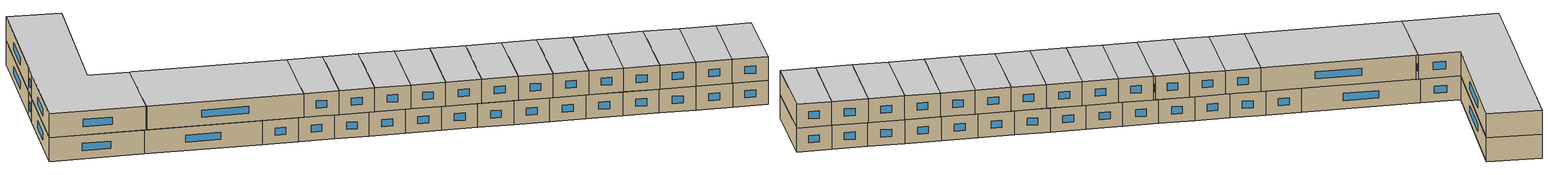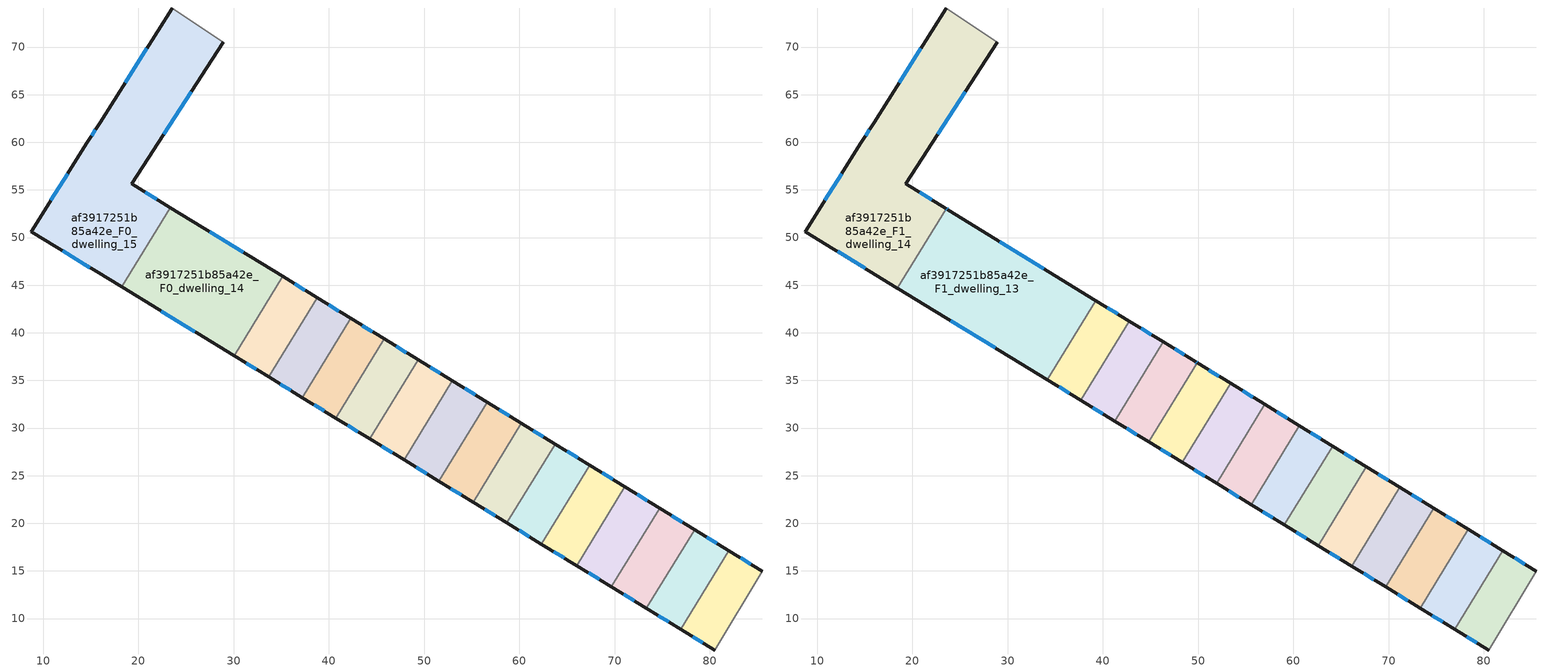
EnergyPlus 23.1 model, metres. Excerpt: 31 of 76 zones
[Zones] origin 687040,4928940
af3917251b85a42e_F0_dwelling_0
 floor ground (EU_floor_Construction): 85.52,14.97 80.51,6.7 76.96,8.87 82.02,17.12 z0
 wall outside (EU_wall_Construction): 85.52,14.97 82.02,17.12 / 76.96,8.87 80.51,6.7 z0:3
 wall to af3917251b85a42e_F0_dwelling_1 (EU_wall_Construction): 82.02,17.12 76.96,8.87 z0:3
 wall adiabatic (EU_wall_Construction): 80.51,6.7 85.52,14.97 z0:3
 window (EU_Window_Construction): 84.29,15.72 83.24,16.36 / 78.21,8.11 79.26,7.46 z1.05:1.95
af3917251b85a42e_F0_dwelling_1
 floor ground (EU_floor_Construction): 82.02,17.12 76.96,8.87 73.34,11.08 78.4,19.34 z0
 wall outside (EU_wall_Construction): 82.02,17.12 78.4,19.34 / 73.34,11.08 76.96,8.87 z0:3
 wall to af3917251b85a42e_F0_dwelling_2 (EU_wall_Construction): 78.4,19.34 73.34,11.08 z0:3
 window (EU_Window_Construction): 80.75,17.9 79.67,18.56 / 74.61,10.31 75.69,9.64 z1.05:1.95
 ceiling adiabatic (EU_roof_Construction): 76.96,8.87 82.01,17.12 78.4,19.34 73.34,11.08 z3
af3917251b85a42e_F0_dwelling_10
 floor ground (EU_floor_Construction): 49.4,37.16 44.32,28.86 40.73,31.05 45.81,39.36 z0
 wall outside (EU_wall_Construction): 49.4,37.16 45.81,39.36 / 40.73,31.05 44.32,28.86 z0:3
 wall to af3917251b85a42e_F0_dwelling_11 (EU_wall_Construction): 45.81,39.36 40.73,31.05 z0:3
 wall to af3917251b85a42e_F0_dwelling_9 (EU_wall_Construction): 44.32,28.86 49.4,37.16 z0:3
 window (EU_Window_Construction): 48.14,37.93 47.07,38.59 / 41.99,30.28 43.06,29.63 z1.05:1.95
af3917251b85a42e_F0_dwelling_11
 floor ground (EU_floor_Construction): 45.81,39.36 40.73,31.05 37.23,33.2 42.31,41.51 z0
 wall outside (EU_wall_Construction): 45.81,39.36 42.31,41.51 / 37.23,33.2 40.73,31.05 z0:3
 wall to af3917251b85a42e_F0_dwelling_12 (EU_wall_Construction): 42.31,41.51 37.23,33.2 z0:3
 window (EU_Window_Construction): 44.59,40.11 43.54,40.75 / 38.45,32.45 39.5,31.81 z1.05:1.95
 ceiling adiabatic (EU_roof_Construction): 40.73,31.05 45.81,39.36 42.78,41.22 37.7,32.91 z3
af3917251b85a42e_F0_dwelling_12
 floor ground (EU_floor_Construction): 42.31,41.51 37.23,33.2 33.68,35.37 38.77,43.69 z0
 wall outside (EU_wall_Construction): 42.31,41.51 38.77,43.69 / 33.68,35.37 37.23,33.2 z0:3
 wall to af3917251b85a42e_F0_dwelling_13 (EU_wall_Construction): 38.77,43.69 33.68,35.37 z0:3
 window (EU_Window_Construction): 41.07,42.27 40.01,42.92 / 34.92,34.61 35.98,33.96 z1.05:1.95
af3917251b85a42e_F0_dwelling_13
 floor ground (EU_floor_Construction): 38.77,43.69 33.68,35.37 30.05,37.59 35.15,45.91 z0
 wall outside (EU_wall_Construction): 38.77,43.69 35.15,45.91 / 30.05,37.59 33.68,35.37 z0:3
 wall to af3917251b85a42e_F0_dwelling_14 (EU_wall_Construction): 35.15,45.91 30.05,37.59 z0:3
 window (EU_Window_Construction): 37.5,44.47 36.42,45.13 / 31.32,36.81 32.41,36.15 z1.05:1.95
af3917251b85a42e_F0_dwelling_14
 floor ground (EU_floor_Construction): 35.15,45.91 30.05,37.59 18.26,44.81 23.36,53.15 z0
 wall outside (EU_wall_Construction): 35.15,45.91 23.36,53.15 / 18.26,44.81 30.05,37.59 z0:3
 wall to af3917251b85a42e_F0_dwelling_15 (EU_wall_Construction): 23.36,53.15 18.26,44.81 z0:3
 window (EU_Window_Construction): 31.01,48.45 27.49,50.61 / 22.39,42.28 25.92,40.12 z1.05:1.95
af3917251b85a42e_F0_dwelling_15
 floor ground (EU_floor_Construction): 28.92,70.49 19.3,55.65 23.36,53.15 18.26,44.81 8.76,50.63 14.67,60 15.95,62.01 23.58,74.1 z0
 wall outside (EU_wall_Construction): 23.58,74.1 15.95,62.01 14.67,60 8.76,50.63 18.26,44.81 / 23.36,53.15 19.3,55.65 28.92,70.49 z0:3
 wall adiabatic (EU_wall_Construction): 28.92,70.49 23.58,74.1 z0:3
 window (EU_Window_Construction): 12.59,56.71 10.83,53.91 / 15.5,61.3 15.12,60.7 / 20.9,69.86 18.62,66.25 / 22.67,60.85 25.54,65.28 / 21.94,54.03 20.72,54.77 / 12.09,48.59 14.93,46.85 z1.05:1.95
af3917251b85a42e_F0_dwelling_2
 floor ground (EU_floor_Construction): 78.4,19.34 73.34,11.08 69.67,13.33 74.73,21.59 z0
 wall outside (EU_wall_Construction): 78.4,19.34 74.73,21.59 / 69.67,13.33 73.34,11.08 z0:3
 wall to af3917251b85a42e_F0_dwelling_3 (EU_wall_Construction): 74.73,21.59 69.67,13.33 z0:3
 window (EU_Window_Construction): 77.11,20.13 76.02,20.8 / 70.96,12.54 72.06,11.87 z1.05:1.95
 ceiling adiabatic (EU_roof_Construction): 73.34,11.08 78.4,19.34 78.37,19.36 73.32,11.1 69.68,13.32 69.67,13.33 z3
af3917251b85a42e_F0_dwelling_3
 floor ground (EU_floor_Construction): 74.73,21.59 69.67,13.33 66.02,15.57 71.08,23.83 z0
 wall outside (EU_wall_Construction): 74.73,21.59 71.08,23.83 / 66.02,15.57 69.67,13.33 z0:3
 wall to af3917251b85a42e_F0_dwelling_4 (EU_wall_Construction): 71.08,23.83 66.02,15.57 z0:3
 window (EU_Window_Construction): 73.45,22.38 72.36,23.05 / 67.3,14.78 68.39,14.11 z1.05:1.95
af3917251b85a42e_F0_dwelling_4
 floor ground (EU_floor_Construction): 71.08,23.83 66.02,15.57 62.33,17.83 67.4,26.1 z0
 wall outside (EU_wall_Construction): 71.08,23.83 67.4,26.1 / 62.33,17.83 66.02,15.57 z0:3
 wall to af3917251b85a42e_F0_dwelling_5 (EU_wall_Construction): 67.4,26.1 62.33,17.83 z0:3
 window (EU_Window_Construction): 69.79,24.63 68.69,25.3 / 63.63,17.03 64.73,16.36 z1.05:1.95
 ceiling adiabatic (EU_roof_Construction): 66.02,15.57 71.08,23.83 67.68,25.92 62.62,17.65 z3
af3917251b85a42e_F0_dwelling_5
 floor ground (EU_floor_Construction): 67.4,26.1 62.33,17.83 58.71,20.04 63.78,28.32 z0
 wall outside (EU_wall_Construction): 67.4,26.1 63.78,28.32 / 58.71,20.04 62.33,17.83 z0:3
 wall to af3917251b85a42e_F0_dwelling_6 (EU_wall_Construction): 63.78,28.32 58.71,20.04 z0:3
 window (EU_Window_Construction): 66.13,26.88 65.05,27.54 / 59.98,19.27 61.06,18.6 z1.05:1.95
af3917251b85a42e_F0_dwelling_6
 floor ground (EU_floor_Construction): 63.78,28.32 58.71,20.04 55.15,22.23 60.22,30.51 z0
 wall outside (EU_wall_Construction): 63.78,28.32 60.22,30.51 / 55.15,22.23 58.71,20.04 z0:3
 wall to af3917251b85a42e_F0_dwelling_7 (EU_wall_Construction): 60.22,30.51 55.15,22.23 z0:3
 window (EU_Window_Construction): 62.53,29.09 61.47,29.74 / 56.4,21.46 57.46,20.81 z1.05:1.95
af3917251b85a42e_F0_dwelling_7
 floor ground (EU_floor_Construction): 60.22,30.51 55.15,22.23 51.56,24.42 56.64,32.71 z0
 wall outside (EU_wall_Construction): 60.22,30.51 56.64,32.71 / 51.56,24.42 55.15,22.23 z0:3
 wall to af3917251b85a42e_F0_dwelling_8 (EU_wall_Construction): 56.64,32.71 51.56,24.42 z0:3
 window (EU_Window_Construction): 58.96,31.28 57.89,31.94 / 52.82,23.65 53.89,22.99 z1.05:1.95
 ceiling adiabatic (EU_roof_Construction): 51.94,24.19 57.02,32.47 56.64,32.71 51.56,24.42 z3
af3917251b85a42e_F0_dwelling_8
 floor ground (EU_floor_Construction): 56.64,32.71 51.56,24.42 47.9,26.66 52.98,34.96 z0
 wall outside (EU_wall_Construction): 56.64,32.71 52.98,34.96 / 47.9,26.66 51.56,24.42 z0:3
 wall to af3917251b85a42e_F0_dwelling_9 (EU_wall_Construction): 52.98,34.96 47.9,26.66 z0:3
 window (EU_Window_Construction): 55.36,33.5 54.26,34.17 / 49.19,25.88 50.28,25.21 z1.05:1.95
 ceiling adiabatic (EU_roof_Construction): 51.56,24.42 56.64,32.71 53.42,34.68 48.35,26.39 z3
af3917251b85a42e_F0_dwelling_9
 floor ground (EU_floor_Construction): 52.98,34.96 47.9,26.66 44.32,28.86 49.4,37.16 z0
 wall outside (EU_wall_Construction): 52.98,34.96 49.4,37.16 / 44.32,28.86 47.9,26.66 z0:3
 window (EU_Window_Construction): 51.72,35.73 50.65,36.39 / 45.57,28.09 46.64,27.43 z1.05:1.95
af3917251b85a42e_F1_dwelling_0
 floor outside (EU_floor_Construction): 85.52,14.97 82.02,17.12 76.96,8.87 82.01,17.12 z3
 floor to af3917251b85a42e_F0_dwelling_0 (EU_floor_Construction): 85.52,14.97 80.51,6.7 76.96,8.87 82.02,17.12 z3
 wall outside (EU_wall_Construction): 85.52,14.97 82.01,17.12 / 76.96,8.87 80.51,6.7 z3:6
 wall to af3917251b85a42e_F1_dwelling_1 (EU_wall_Construction): 82.01,17.12 76.96,8.87 z3:6
 wall adiabatic (EU_wall_Construction): 80.51,6.7 85.52,14.97 z3:6
 window (EU_Window_Construction): 84.29,15.72 83.24,16.37 / 78.2,8.11 79.26,7.46 z4.05:4.95
 ceiling to af3917251b85a42e_F2_dwelling_0 (EU_floor_Construction): 80.51,6.7 85.52,14.97 82.01,17.12 76.96,8.87 z6
af3917251b85a42e_F1_dwelling_1
 floor adiabatic (EU_floor_Construction): 82.01,17.12 76.96,8.87 73.32,11.1 78.37,19.36 z3
 wall outside (EU_wall_Construction): 82.01,17.12 78.37,19.36 / 73.32,11.1 76.96,8.87 z3:6
 wall to af3917251b85a42e_F1_dwelling_2 (EU_wall_Construction): 78.37,19.36 73.32,11.1 z3:6
 window (EU_Window_Construction): 80.74,17.9 79.65,18.57 / 74.6,10.32 75.68,9.65 z4.05:4.95
 ceiling to af3917251b85a42e_F2_dwelling_1 (EU_floor_Construction): 76.96,8.87 82.01,17.12 78.37,19.36 73.32,11.1 z6
af3917251b85a42e_F1_dwelling_10
 floor to af3917251b85a42e_F0_dwelling_10 (EU_floor_Construction): 49.4,37.16 44.32,28.86 41.25,30.73 46.34,39.04 z3
 floor to af3917251b85a42e_F0_dwelling_9 (EU_floor_Construction): 49.75,36.94 49.92,36.84 44.84,28.54 44.32,28.86 49.4,37.16 z3
 wall outside (EU_wall_Construction): 49.92,36.84 49.75,36.94 46.34,39.04 / 41.25,30.73 44.83,28.54 z3:6
 wall to af3917251b85a42e_F1_dwelling_11 (EU_wall_Construction): 46.34,39.04 41.25,30.73 z3:6
 wall to af3917251b85a42e_F1_dwelling_9 (EU_wall_Construction): 44.83,28.54 49.92,36.84 z3:6
 window (EU_Window_Construction): 48.55,37.68 47.53,38.3 / 49.86,36.87 49.81,36.91 / 42.51,29.96 43.58,29.31 z4.05:4.95
 ceiling to af3917251b85a42e_F2_dwelling_10 (EU_floor_Construction): 44.83,28.54 49.92,36.84 49.75,36.94 46.34,39.04 41.25,30.73 z6
af3917251b85a42e_F1_dwelling_11
 floor to af3917251b85a42e_F0_dwelling_10 (EU_floor_Construction): 46.34,39.04 41.25,30.73 40.73,31.05 45.81,39.36 z3
 floor adiabatic (EU_floor_Construction): 45.81,39.36 40.73,31.05 41.25,30.73 37.7,32.91 42.78,41.22 46.34,39.04 z3
 wall outside (EU_wall_Construction): 46.34,39.04 42.78,41.22 / 37.7,32.91 41.25,30.73 z3:6
 wall to af3917251b85a42e_F1_dwelling_12 (EU_wall_Construction): 42.78,41.22 37.7,32.91 z3:6
 window (EU_Window_Construction): 45.09,39.8 44.03,40.45 / 38.94,32.15 40,31.5 z4.05:4.95
 ceiling to af3917251b85a42e_F2_dwelling_11 (EU_floor_Construction): 41.25,30.73 46.34,39.04 42.78,41.22 37.7,32.91 z6
af3917251b85a42e_F1_dwelling_12
 floor to af3917251b85a42e_F0_dwelling_12 (EU_floor_Construction): 42.31,41.51 37.23,33.2 34.17,35.07 39.26,43.38 z3
 floor to af3917251b85a42e_F0_dwelling_11 (EU_floor_Construction): 42.78,41.22 37.7,32.91 37.23,33.2 42.31,41.51 z3
 wall outside (EU_wall_Construction): 42.78,41.22 39.26,43.38 / 34.17,35.07 37.7,32.91 z3:6
 wall to af3917251b85a42e_F1_dwelling_13 (EU_wall_Construction): 39.26,43.38 34.17,35.07 z3:6
 window (EU_Window_Construction): 41.55,41.98 40.5,42.62 / 35.41,34.31 36.46,33.67 z4.05:4.95
 ceiling to af3917251b85a42e_F2_dwelling_12 (EU_floor_Construction): 37.7,32.91 42.78,41.22 39.26,43.38 34.17,35.07 z6
af3917251b85a42e_F1_dwelling_13
 floor to af3917251b85a42e_F0_dwelling_13 (EU_floor_Construction): 38.77,43.69 33.68,35.37 30.05,37.59 35.15,45.91 z3
 floor to af3917251b85a42e_F0_dwelling_12 (EU_floor_Construction): 39.26,43.38 34.17,35.07 33.68,35.37 38.77,43.69 z3
 floor to af3917251b85a42e_F0_dwelling_14 (EU_floor_Construction): 35.15,45.91 30.05,37.59 18.45,44.7 23.55,53.03 z3
 wall outside (EU_wall_Construction): 39.26,43.38 23.72,52.93 23.55,53.03 / 18.45,44.7 18.53,44.64 34.17,35.07 z3:6
 wall to af3917251b85a42e_F1_dwelling_14 (EU_wall_Construction): 23.55,53.03 18.45,44.7 z3:6
 window (EU_Window_Construction): 23.66,52.97 23.61,53 / 33.81,46.73 29.17,49.58 / 24.02,41.29 28.69,38.43 z4.05:4.95
 ceiling to af3917251b85a42e_F2_dwelling_13 (EU_floor_Construction): 34.17,35.07 39.26,43.38 23.72,52.93 23.55,53.03 18.45,44.7 18.53,44.64 z6
af3917251b85a42e_F1_dwelling_14
 floor to af3917251b85a42e_F0_dwelling_14 (EU_floor_Construction): 23.55,53.03 18.45,44.7 18.26,44.81 23.36,53.15 z3
 floor to af3917251b85a42e_F0_dwelling_15 (EU_floor_Construction): 28.92,70.49 19.3,55.65 23.36,53.15 18.26,44.81 8.76,50.63 14.67,60 15.95,62.01 23.58,74.1 z3
 wall outside (EU_wall_Construction): 23.58,74.1 15.95,62.01 14.67,60 8.76,50.63 18.45,44.7 / 23.55,53.03 19.3,55.65 28.92,70.49 z3:6
 wall adiabatic (EU_wall_Construction): 28.92,70.49 23.58,74.1 z3:6
 window (EU_Window_Construction): 12.59,56.71 10.83,53.91 / 15.5,61.3 15.12,60.7 / 20.9,69.86 18.62,66.25 / 22.67,60.85 25.54,65.28 / 22.06,53.95 20.79,54.73 / 12.15,48.55 15.05,46.78 z4.05:4.95
 ceiling to af3917251b85a42e_F2_dwelling_14 (EU_floor_Construction): 23.55,53.03 19.3,55.65 28.92,70.49 23.58,74.1 15.95,62.01 14.67,60 8.76,50.63 18.45,44.7 z6
af3917251b85a42e_F1_dwelling_2
 floor to af3917251b85a42e_F0_dwelling_2 (EU_floor_Construction): 78.37,19.36 73.32,11.1 69.68,13.32 74.74,21.59 z3
 wall outside (EU_wall_Construction): 78.37,19.36 74.74,21.59 / 69.68,13.32 73.32,11.1 z3:6
 wall to af3917251b85a42e_F1_dwelling_3 (EU_wall_Construction): 74.74,21.59 69.68,13.32 z3:6
 window (EU_Window_Construction): 77.1,20.14 76.02,20.8 / 70.96,12.54 72.04,11.88 z4.05:4.95
 ceiling to af3917251b85a42e_F2_dwelling_2 (EU_floor_Construction): 73.32,11.1 78.37,19.36 74.74,21.59 69.68,13.32 z6
af3917251b85a42e_F1_dwelling_3
 floor to af3917251b85a42e_F0_dwelling_3 (EU_floor_Construction): 74.73,21.59 69.67,13.33 66.13,15.5 71.19,23.77 z3
 floor to af3917251b85a42e_F0_dwelling_2 (EU_floor_Construction): 74.74,21.59 69.68,13.32 69.67,13.33 74.73,21.59 z3
 wall outside (EU_wall_Construction): 74.74,21.59 71.19,23.77 / 66.13,15.5 69.68,13.32 z3:6
 wall to af3917251b85a42e_F1_dwelling_4 (EU_wall_Construction): 71.19,23.77 66.13,15.5 z3:6
 window (EU_Window_Construction): 73.5,22.35 72.44,23 / 67.38,14.74 68.44,14.09 z4.05:4.95
 ceiling to af3917251b85a42e_F2_dwelling_3 (EU_floor_Construction): 69.68,13.32 74.74,21.59 71.19,23.77 66.13,15.5 z6
af3917251b85a42e_F1_dwelling_4
 floor to af3917251b85a42e_F0_dwelling_3 (EU_floor_Construction): 71.19,23.77 66.13,15.5 66.02,15.57 71.08,23.83 z3
 floor adiabatic (EU_floor_Construction): 71.08,23.83 66.02,15.57 66.13,15.5 62.62,17.65 67.68,25.92 z3
 wall outside (EU_wall_Construction): 71.19,23.77 67.68,25.92 / 62.62,17.65 66.13,15.5 z3:6
 wall to af3917251b85a42e_F1_dwelling_5 (EU_wall_Construction): 67.68,25.92 62.62,17.65 z3:6
 window (EU_Window_Construction): 69.96,24.52 68.91,25.17 / 63.85,16.9 64.9,16.25 z4.05:4.95
 ceiling to af3917251b85a42e_F2_dwelling_4 (EU_floor_Construction): 66.13,15.5 71.19,23.77 67.68,25.92 62.62,17.65 z6
af3917251b85a42e_F1_dwelling_5
 floor to af3917251b85a42e_F0_dwelling_5 (EU_floor_Construction): 67.4,26.1 62.33,17.83 59.06,19.83 64.12,28.11 z3
 floor to af3917251b85a42e_F0_dwelling_4 (EU_floor_Construction): 67.68,25.92 62.62,17.65 62.33,17.83 67.4,26.1 z3
 wall outside (EU_wall_Construction): 67.68,25.92 64.12,28.11 / 59.06,19.83 62.62,17.65 z3:6
 wall to af3917251b85a42e_F1_dwelling_6 (EU_wall_Construction): 64.12,28.11 59.06,19.83 z3:6
 window (EU_Window_Construction): 66.43,26.69 65.37,27.34 / 60.3,19.07 61.37,18.42 z4.05:4.95
 ceiling to af3917251b85a42e_F2_dwelling_5 (EU_floor_Construction): 62.62,17.65 67.68,25.92 64.12,28.11 59.06,19.83 z6
af3917251b85a42e_F1_dwelling_6
 floor to af3917251b85a42e_F0_dwelling_6 (EU_floor_Construction): 63.78,28.32 58.71,20.04 55.56,21.97 60.63,30.25 z3
 floor to af3917251b85a42e_F0_dwelling_5 (EU_floor_Construction): 64.12,28.11 59.06,19.83 58.71,20.04 63.78,28.32 z3
 wall outside (EU_wall_Construction): 64.12,28.11 60.64,30.25 / 55.56,21.97 59.06,19.83 z3:6
 wall to af3917251b85a42e_F1_dwelling_7 (EU_wall_Construction): 60.64,30.25 55.56,21.97 z3:6
 window (EU_Window_Construction): 62.9,28.86 61.86,29.5 / 56.79,21.22 57.83,20.58 z4.05:4.95
 ceiling to af3917251b85a42e_F2_dwelling_6 (EU_floor_Construction): 59.06,19.83 64.12,28.11 60.64,30.25 55.56,21.97 z6
af3917251b85a42e_F1_dwelling_7
 floor to af3917251b85a42e_F0_dwelling_7 (EU_floor_Construction): 60.22,30.51 55.15,22.23 51.94,24.19 57.02,32.47 z3
 floor to af3917251b85a42e_F0_dwelling_6 (EU_floor_Construction): 60.63,30.25 55.56,21.97 55.15,22.23 60.22,30.51 z3
 wall outside (EU_wall_Construction): 60.64,30.25 57.02,32.47 / 51.94,24.19 55.56,21.97 z3:6
 wall to af3917251b85a42e_F1_dwelling_8 (EU_wall_Construction): 57.02,32.47 51.94,24.19 z3:6
 window (EU_Window_Construction): 59.37,31.03 58.29,31.7 / 53.21,23.41 54.29,22.75 z4.05:4.95
 ceiling to af3917251b85a42e_F2_dwelling_7 (EU_floor_Construction): 55.56,21.97 60.64,30.25 57.02,32.47 51.94,24.19 z6
af3917251b85a42e_F1_dwelling_8
 floor adiabatic (EU_floor_Construction): 57.02,32.47 51.94,24.19 48.35,26.39 53.42,34.68 z3
 wall outside (EU_wall_Construction): 57.02,32.47 53.42,34.68 / 48.35,26.39 51.94,24.19 z3:6
 wall to af3917251b85a42e_F1_dwelling_9 (EU_wall_Construction): 53.42,34.68 48.35,26.39 z3:6
 window (EU_Window_Construction): 55.76,33.25 54.68,33.91 / 49.61,25.62 50.68,24.96 z4.05:4.95
 ceiling to af3917251b85a42e_F2_dwelling_8 (EU_floor_Construction): 51.94,24.19 57.02,32.47 53.42,34.68 48.35,26.39 z6
af3917251b85a42e_F1_dwelling_9
 floor to af3917251b85a42e_F0_dwelling_9 (EU_floor_Construction): 52.98,34.96 47.9,26.66 44.84,28.54 49.92,36.84 z3
 floor to af3917251b85a42e_F0_dwelling_8 (EU_floor_Construction): 53.42,34.68 48.35,26.39 47.9,26.66 52.98,34.96 z3
 wall outside (EU_wall_Construction): 44.83,28.54 48.35,26.39 / 53.42,34.68 49.92,36.84 z3:6
 window (EU_Window_Construction): 46.07,27.79 47.11,27.14 / 52.19,35.44 51.15,36.08 z4.05:4.95
 ceiling to af3917251b85a42e_F2_dwelling_9 (EU_floor_Construction): 48.35,26.39 53.42,34.68 49.92,36.84 44.83,28.54 z6
[Building]
EU S2 Campaign: North Axis=0; Terrain=City; Solar Distribution=FullExterior
[Site:Location]
Bologna: Latitude=44.5; Longitude=11.25; Time Zone=1; Elevation=37
[SizingPeriod:WeatherFileDays]
AnnualSizingPeriod: Begin Month=1; Begin Day of Month=1; End Month=12; End Day of Month=31; Day of Week for Start Day=Monday; Use Weather File Daylight Saving Period=No; Use Weather File Rain and Snow Indicators=No
[MATERIAL]
EU_InternalMass_Material: Roughness=MediumRough; Thickness=0.1; Conductivity=1; Density=1800; Specific Heat=900; Thermal Absorptance=0.9; Solar Absorptance=0.7; Visible Absorptance=0.7
[MATERIAL:NOMASS] Roughness=MediumRough; Thermal Absorptance=0.9; Solar Absorptance=0.7; Visible Absorptance=0.7
Name | Thermal Resistance
EU_wall_NoMass | 0.890213
EU_roof_NoMass | 0.636128
EU_floor_NoMass | 0.79516
[WINDOWMATERIAL:SIMPLEGLAZINGSYSTEM]
EU_Window_SimpleGlazing: UFactor=4.49146; Solar Heat Gain Coefficient=0.85; Visible Transmittance=0.85
[CONSTRUCTION]
EU_wall_Construction: EU_wall_NoMass
EU_roof_Construction: EU_roof_NoMass
EU_floor_Construction: EU_floor_NoMass
EU_Window_Construction: EU_Window_SimpleGlazing
EU_InternalMass_Construction: EU_InternalMass_Material
[ZONE] Type=1; Multiplier=1; Ceiling Height=autocalculate; Floor Area=autocalculate; Part of Total Floor Area=Yes
Name | Volume
af3917251b85a42e_F0_dwelling_0 | 119.81
af3917251b85a42e_F1_dwelling_0 | 119.942
af3917251b85a42e_F0_dwelling_1 | 123.338
af3917251b85a42e_F1_dwelling_1 | 124.054
af3917251b85a42e_F0_dwelling_10 | 122.884
af3917251b85a42e_F1_dwelling_10 | 122.712
af3917251b85a42e_F0_dwelling_11 | 119.971
af3917251b85a42e_F1_dwelling_11 | 121.808
af3917251b85a42e_F0_dwelling_12 | 121.655
af3917251b85a42e_F1_dwelling_12 | 120.925
af3917251b85a42e_F0_dwelling_13 | 124.436
af3917251b85a42e_F1_dwelling_13 | 539.889
af3917251b85a42e_F0_dwelling_14 | 405.175
af3917251b85a42e_F1_dwelling_14 | 670.49
af3917251b85a42e_F0_dwelling_15 | 663.921
af3917251b85a42e_F0_dwelling_2 | 125.031
af3917251b85a42e_F1_dwelling_2 | 123.789
af3917251b85a42e_F0_dwelling_3 | 124.403
af3917251b85a42e_F1_dwelling_3 | 121.152
af3917251b85a42e_F0_dwelling_4 | 125.913
af3917251b85a42e_F1_dwelling_4 | 119.841
af3917251b85a42e_F0_dwelling_5 | 123.585
af3917251b85a42e_F1_dwelling_5 | 121.573
af3917251b85a42e_F0_dwelling_6 | 121.768
af3917251b85a42e_F1_dwelling_6 | 119.254
af3917251b85a42e_F0_dwelling_7 | 122.427
af3917251b85a42e_F1_dwelling_7 | 123.708
af3917251b85a42e_F0_dwelling_8 | 125.267
af3917251b85a42e_F1_dwelling_8 | 123.05
af3917251b85a42e_F0_dwelling_9 | 122.707
af3917251b85a42e_F1_dwelling_9 | 120.151
[INTERNALMASS] Construction=EU_InternalMass_Construction
Name | Zone or ZoneList | Surface Area
af3917251b85a42e_F0_dwelling_0_EU_InternalMass | af3917251b85a42e_F0_dwelling_0 | 39.9364
af3917251b85a42e_F0_dwelling_1_EU_InternalMass | af3917251b85a42e_F0_dwelling_1 | 41.1127
af3917251b85a42e_F0_dwelling_2_EU_InternalMass | af3917251b85a42e_F0_dwelling_2 | 41.6768
af3917251b85a42e_F0_dwelling_3_EU_InternalMass | af3917251b85a42e_F0_dwelling_3 | 41.4676
af3917251b85a42e_F0_dwelling_4_EU_InternalMass | af3917251b85a42e_F0_dwelling_4 | 41.9709
af3917251b85a42e_F0_dwelling_5_EU_InternalMass | af3917251b85a42e_F0_dwelling_5 | 41.1952
af3917251b85a42e_F0_dwelling_6_EU_InternalMass | af3917251b85a42e_F0_dwelling_6 | 40.5891
af3917251b85a42e_F0_dwelling_7_EU_InternalMass | af3917251b85a42e_F0_dwelling_7 | 40.8094
af3917251b85a42e_F0_dwelling_8_EU_InternalMass | af3917251b85a42e_F0_dwelling_8 | 41.7556
af3917251b85a42e_F0_dwelling_9_EU_InternalMass | af3917251b85a42e_F0_dwelling_9 | 40.9023
af3917251b85a42e_F0_dwelling_10_EU_InternalMass | af3917251b85a42e_F0_dwelling_10 | 40.9611
af3917251b85a42e_F0_dwelling_11_EU_InternalMass | af3917251b85a42e_F0_dwelling_11 | 39.9903
af3917251b85a42e_F0_dwelling_12_EU_InternalMass | af3917251b85a42e_F0_dwelling_12 | 40.5517
af3917251b85a42e_F0_dwelling_13_EU_InternalMass | af3917251b85a42e_F0_dwelling_13 | 41.4788
af3917251b85a42e_F0_dwelling_14_EU_InternalMass | af3917251b85a42e_F0_dwelling_14 | 135.054
af3917251b85a42e_F0_dwelling_15_EU_InternalMass | af3917251b85a42e_F0_dwelling_15 | 221.312
af3917251b85a42e_F1_dwelling_0_EU_InternalMass | af3917251b85a42e_F1_dwelling_0 | 39.9807
af3917251b85a42e_F1_dwelling_1_EU_InternalMass | af3917251b85a42e_F1_dwelling_1 | 41.351
af3917251b85a42e_F1_dwelling_2_EU_InternalMass | af3917251b85a42e_F1_dwelling_2 | 41.263
af3917251b85a42e_F1_dwelling_3_EU_InternalMass | af3917251b85a42e_F1_dwelling_3 | 40.3839
af3917251b85a42e_F1_dwelling_4_EU_InternalMass | af3917251b85a42e_F1_dwelling_4 | 39.9469
af3917251b85a42e_F1_dwelling_5_EU_InternalMass | af3917251b85a42e_F1_dwelling_5 | 40.5246
af3917251b85a42e_F1_dwelling_6_EU_InternalMass | af3917251b85a42e_F1_dwelling_6 | 39.7513
af3917251b85a42e_F1_dwelling_7_EU_InternalMass | af3917251b85a42e_F1_dwelling_7 | 41.2357
af3917251b85a42e_F1_dwelling_8_EU_InternalMass | af3917251b85a42e_F1_dwelling_8 | 41.0166
af3917251b85a42e_F1_dwelling_9_EU_InternalMass | af3917251b85a42e_F1_dwelling_9 | 40.0427
af3917251b85a42e_F1_dwelling_10_EU_InternalMass | af3917251b85a42e_F1_dwelling_10 | 40.9113
af3917251b85a42e_F1_dwelling_11_EU_InternalMass | af3917251b85a42e_F1_dwelling_11 | 40.6024
af3917251b85a42e_F1_dwelling_12_EU_InternalMass | af3917251b85a42e_F1_dwelling_12 | 40.3082
af3917251b85a42e_F1_dwelling_13_EU_InternalMass | af3917251b85a42e_F1_dwelling_13 | 179.964
af3917251b85a42e_F1_dwelling_14_EU_InternalMass | af3917251b85a42e_F1_dwelling_14 | 223.495
[OTHEREQUIPMENT] Fuel Type=Electricity; Design Level Calculation Method=Watts/Area; Power per Zone Floor Area=1; Fraction Latent=0; Fraction Radiant=0; Fraction Lost=0; Carbon Dioxide Generation Rate=0; EndUse Subcategory=EU_Step8_InternalGains
Name | Zone or ZoneList or Space or SpaceList | Schedule
EU_Step8_InternalGain_af3917251b85a42e_F0_dwelling_0_f000 | af3917251b85a42e_F0_dwelling_0 | EU_Step8_GainSchedule_af3917251b85a42e_F0_dwelling_0_f000
EU_Step8_InternalGain_af3917251b85a42e_F0_dwelling_1_f000 | af3917251b85a42e_F0_dwelling_1 | EU_Step8_GainSchedule_af3917251b85a42e_F0_dwelling_1_f000
EU_Step8_InternalGain_af3917251b85a42e_F0_dwelling_2_f000 | af3917251b85a42e_F0_dwelling_2 | EU_Step8_GainSchedule_af3917251b85a42e_F0_dwelling_2_f000
EU_Step8_InternalGain_af3917251b85a42e_F0_dwelling_3_f000 | af3917251b85a42e_F0_dwelling_3 | EU_Step8_GainSchedule_af3917251b85a42e_F0_dwelling_3_f000
EU_Step8_InternalGain_af3917251b85a42e_F0_dwelling_4_f000 | af3917251b85a42e_F0_dwelling_4 | EU_Step8_GainSchedule_af3917251b85a42e_F0_dwelling_4_f000
EU_Step8_InternalGain_af3917251b85a42e_F0_dwelling_5_f000 | af3917251b85a42e_F0_dwelling_5 | EU_Step8_GainSchedule_af3917251b85a42e_F0_dwelling_5_f000
EU_Step8_InternalGain_af3917251b85a42e_F0_dwelling_6_f000 | af3917251b85a42e_F0_dwelling_6 | EU_Step8_GainSchedule_af3917251b85a42e_F0_dwelling_6_f000
EU_Step8_InternalGain_af3917251b85a42e_F0_dwelling_7_f000 | af3917251b85a42e_F0_dwelling_7 | EU_Step8_GainSchedule_af3917251b85a42e_F0_dwelling_7_f000
EU_Step8_InternalGain_af3917251b85a42e_F0_dwelling_8_f000 | af3917251b85a42e_F0_dwelling_8 | EU_Step8_GainSchedule_af3917251b85a42e_F0_dwelling_8_f000
EU_Step8_InternalGain_af3917251b85a42e_F0_dwelling_9_f000 | af3917251b85a42e_F0_dwelling_9 | EU_Step8_GainSchedule_af3917251b85a42e_F0_dwelling_9_f000
EU_Step8_InternalGain_af3917251b85a42e_F0_dwelling_10_f000 | af3917251b85a42e_F0_dwelling_10 | EU_Step8_GainSchedule_af3917251b85a42e_F0_dwelling_10_f000
EU_Step8_InternalGain_af3917251b85a42e_F0_dwelling_11_f000 | af3917251b85a42e_F0_dwelling_11 | EU_Step8_GainSchedule_af3917251b85a42e_F0_dwelling_11_f000
EU_Step8_InternalGain_af3917251b85a42e_F0_dwelling_12_f000 | af3917251b85a42e_F0_dwelling_12 | EU_Step8_GainSchedule_af3917251b85a42e_F0_dwelling_12_f000
EU_Step8_InternalGain_af3917251b85a42e_F0_dwelling_13_f000 | af3917251b85a42e_F0_dwelling_13 | EU_Step8_GainSchedule_af3917251b85a42e_F0_dwelling_13_f000
EU_Step8_InternalGain_af3917251b85a42e_F0_dwelling_14_f000 | af3917251b85a42e_F0_dwelling_14 | EU_Step8_GainSchedule_af3917251b85a42e_F0_dwelling_14_f000
EU_Step8_InternalGain_af3917251b85a42e_F0_dwelling_15_f000 | af3917251b85a42e_F0_dwelling_15 | EU_Step8_GainSchedule_af3917251b85a42e_F0_dwelling_15_f000
EU_Step8_InternalGain_af3917251b85a42e_F1_dwelling_0_f000 | af3917251b85a42e_F1_dwelling_0 | EU_Step8_GainSchedule_af3917251b85a42e_F1_dwelling_0_f000
EU_Step8_InternalGain_af3917251b85a42e_F1_dwelling_1_f000 | af3917251b85a42e_F1_dwelling_1 | EU_Step8_GainSchedule_af3917251b85a42e_F1_dwelling_1_f000
EU_Step8_InternalGain_af3917251b85a42e_F1_dwelling_2_f000 | af3917251b85a42e_F1_dwelling_2 | EU_Step8_GainSchedule_af3917251b85a42e_F1_dwelling_2_f000
EU_Step8_InternalGain_af3917251b85a42e_F1_dwelling_3_f000 | af3917251b85a42e_F1_dwelling_3 | EU_Step8_GainSchedule_af3917251b85a42e_F1_dwelling_3_f000
EU_Step8_InternalGain_af3917251b85a42e_F1_dwelling_4_f000 | af3917251b85a42e_F1_dwelling_4 | EU_Step8_GainSchedule_af3917251b85a42e_F1_dwelling_4_f000
EU_Step8_InternalGain_af3917251b85a42e_F1_dwelling_5_f000 | af3917251b85a42e_F1_dwelling_5 | EU_Step8_GainSchedule_af3917251b85a42e_F1_dwelling_5_f000
EU_Step8_InternalGain_af3917251b85a42e_F1_dwelling_6_f000 | af3917251b85a42e_F1_dwelling_6 | EU_Step8_GainSchedule_af3917251b85a42e_F1_dwelling_6_f000
EU_Step8_InternalGain_af3917251b85a42e_F1_dwelling_7_f000 | af3917251b85a42e_F1_dwelling_7 | EU_Step8_GainSchedule_af3917251b85a42e_F1_dwelling_7_f000
EU_Step8_InternalGain_af3917251b85a42e_F1_dwelling_8_f000 | af3917251b85a42e_F1_dwelling_8 | EU_Step8_GainSchedule_af3917251b85a42e_F1_dwelling_8_f000
EU_Step8_InternalGain_af3917251b85a42e_F1_dwelling_9_f000 | af3917251b85a42e_F1_dwelling_9 | EU_Step8_GainSchedule_af3917251b85a42e_F1_dwelling_9_f000
EU_Step8_InternalGain_af3917251b85a42e_F1_dwelling_10_f000 | af3917251b85a42e_F1_dwelling_10 | EU_Step8_GainSchedule_af3917251b85a42e_F1_dwelling_10_f000
EU_Step8_InternalGain_af3917251b85a42e_F1_dwelling_11_f000 | af3917251b85a42e_F1_dwelling_11 | EU_Step8_GainSchedule_af3917251b85a42e_F1_dwelling_11_f000
EU_Step8_InternalGain_af3917251b85a42e_F1_dwelling_12_f000 | af3917251b85a42e_F1_dwelling_12 | EU_Step8_GainSchedule_af3917251b85a42e_F1_dwelling_12_f000
EU_Step8_InternalGain_af3917251b85a42e_F1_dwelling_13_f000 | af3917251b85a42e_F1_dwelling_13 | EU_Step8_GainSchedule_af3917251b85a42e_F1_dwelling_13_f000
EU_Step8_InternalGain_af3917251b85a42e_F1_dwelling_14_f000 | af3917251b85a42e_F1_dwelling_14 | EU_Step8_GainSchedule_af3917251b85a42e_F1_dwelling_14_f000
[ZONEVENTILATION:DESIGNFLOWRATE] Schedule=EU_AlwaysOn; Design Flow Rate Calculation Method=AirChanges/Hour; Air Changes per Hour=0.718634; Ventilation Type=Natural; Fan Pressure Rise=0; Fan Total Efficiency=1; Constant Term Coefficient=1; Temperature Term Coefficient=0; Velocity Term Coefficient=0; Velocity Squared Term Coefficient=0; Minimum Indoor Temperature=-100; Maximum Indoor Temperature=100; Delta Temperature=-100; Minimum Outdoor Temperature=-100; Maximum Outdoor Temperature=100; Maximum Wind Speed=40
Name | Zone or ZoneList or Space or SpaceList
EU_ConstantAir_af3917251b85a42e_F0_dwelling_0 | af3917251b85a42e_F0_dwelling_0
EU_ConstantAir_af3917251b85a42e_F0_dwelling_1 | af3917251b85a42e_F0_dwelling_1
EU_ConstantAir_af3917251b85a42e_F0_dwelling_2 | af3917251b85a42e_F0_dwelling_2
EU_ConstantAir_af3917251b85a42e_F0_dwelling_3 | af3917251b85a42e_F0_dwelling_3
EU_ConstantAir_af3917251b85a42e_F0_dwelling_4 | af3917251b85a42e_F0_dwelling_4
EU_ConstantAir_af3917251b85a42e_F0_dwelling_5 | af3917251b85a42e_F0_dwelling_5
EU_ConstantAir_af3917251b85a42e_F0_dwelling_6 | af3917251b85a42e_F0_dwelling_6
EU_ConstantAir_af3917251b85a42e_F0_dwelling_7 | af3917251b85a42e_F0_dwelling_7
EU_ConstantAir_af3917251b85a42e_F0_dwelling_8 | af3917251b85a42e_F0_dwelling_8
EU_ConstantAir_af3917251b85a42e_F0_dwelling_9 | af3917251b85a42e_F0_dwelling_9
EU_ConstantAir_af3917251b85a42e_F0_dwelling_10 | af3917251b85a42e_F0_dwelling_10
EU_ConstantAir_af3917251b85a42e_F0_dwelling_11 | af3917251b85a42e_F0_dwelling_11
EU_ConstantAir_af3917251b85a42e_F0_dwelling_12 | af3917251b85a42e_F0_dwelling_12
EU_ConstantAir_af3917251b85a42e_F0_dwelling_13 | af3917251b85a42e_F0_dwelling_13
EU_ConstantAir_af3917251b85a42e_F0_dwelling_14 | af3917251b85a42e_F0_dwelling_14
EU_ConstantAir_af3917251b85a42e_F0_dwelling_15 | af3917251b85a42e_F0_dwelling_15
EU_ConstantAir_af3917251b85a42e_F1_dwelling_0 | af3917251b85a42e_F1_dwelling_0
EU_ConstantAir_af3917251b85a42e_F1_dwelling_1 | af3917251b85a42e_F1_dwelling_1
EU_ConstantAir_af3917251b85a42e_F1_dwelling_2 | af3917251b85a42e_F1_dwelling_2
EU_ConstantAir_af3917251b85a42e_F1_dwelling_3 | af3917251b85a42e_F1_dwelling_3
EU_ConstantAir_af3917251b85a42e_F1_dwelling_4 | af3917251b85a42e_F1_dwelling_4
EU_ConstantAir_af3917251b85a42e_F1_dwelling_5 | af3917251b85a42e_F1_dwelling_5
EU_ConstantAir_af3917251b85a42e_F1_dwelling_6 | af3917251b85a42e_F1_dwelling_6
EU_ConstantAir_af3917251b85a42e_F1_dwelling_7 | af3917251b85a42e_F1_dwelling_7
EU_ConstantAir_af3917251b85a42e_F1_dwelling_8 | af3917251b85a42e_F1_dwelling_8
EU_ConstantAir_af3917251b85a42e_F1_dwelling_9 | af3917251b85a42e_F1_dwelling_9
EU_ConstantAir_af3917251b85a42e_F1_dwelling_10 | af3917251b85a42e_F1_dwelling_10
EU_ConstantAir_af3917251b85a42e_F1_dwelling_11 | af3917251b85a42e_F1_dwelling_11
EU_ConstantAir_af3917251b85a42e_F1_dwelling_12 | af3917251b85a42e_F1_dwelling_12
EU_ConstantAir_af3917251b85a42e_F1_dwelling_13 | af3917251b85a42e_F1_dwelling_13
EU_ConstantAir_af3917251b85a42e_F1_dwelling_14 | af3917251b85a42e_F1_dwelling_14
[HVACTEMPLATE:THERMOSTAT] Constant Heating Setpoint=20; Constant Cooling Setpoint=50
EU_HeatOnly_af3917251b85a42e_F0_dwelling_0; EU_HeatOnly_af3917251b85a42e_F0_dwelling_1; EU_HeatOnly_af3917251b85a42e_F0_dwelling_2; EU_HeatOnly_af3917251b85a42e_F0_dwelling_3; EU_HeatOnly_af3917251b85a42e_F0_dwelling_4; EU_HeatOnly_af3917251b85a42e_F0_dwelling_5; EU_HeatOnly_af3917251b85a42e_F0_dwelling_6; EU_HeatOnly_af3917251b85a42e_F0_dwelling_7; EU_HeatOnly_af3917251b85a42e_F0_dwelling_8; EU_HeatOnly_af3917251b85a42e_F0_dwelling_9; EU_HeatOnly_af3917251b85a42e_F0_dwelling_10; EU_HeatOnly_af3917251b85a42e_F0_dwelling_11; EU_HeatOnly_af3917251b85a42e_F0_dwelling_12; EU_HeatOnly_af3917251b85a42e_F0_dwelling_13; EU_HeatOnly_af3917251b85a42e_F0_dwelling_14; EU_HeatOnly_af3917251b85a42e_F0_dwelling_15; EU_HeatOnly_af3917251b85a42e_F1_dwelling_0; EU_HeatOnly_af3917251b85a42e_F1_dwelling_1; EU_HeatOnly_af3917251b85a42e_F1_dwelling_2; EU_HeatOnly_af3917251b85a42e_F1_dwelling_3; EU_HeatOnly_af3917251b85a42e_F1_dwelling_4; EU_HeatOnly_af3917251b85a42e_F1_dwelling_5; EU_HeatOnly_af3917251b85a42e_F1_dwelling_6; EU_HeatOnly_af3917251b85a42e_F1_dwelling_7; EU_HeatOnly_af3917251b85a42e_F1_dwelling_8; EU_HeatOnly_af3917251b85a42e_F1_dwelling_9; EU_HeatOnly_af3917251b85a42e_F1_dwelling_10; EU_HeatOnly_af3917251b85a42e_F1_dwelling_11; EU_HeatOnly_af3917251b85a42e_F1_dwelling_12; EU_HeatOnly_af3917251b85a42e_F1_dwelling_13; EU_HeatOnly_af3917251b85a42e_F1_dwelling_14; EU_HeatOnly_af3917251b85a42e_F2_dwelling_0; EU_HeatOnly_af3917251b85a42e_F2_dwelling_1; EU_HeatOnly_af3917251b85a42e_F2_dwelling_2; EU_HeatOnly_af3917251b85a42e_F2_dwelling_3; EU_HeatOnly_af3917251b85a42e_F2_dwelling_4; EU_HeatOnly_af3917251b85a42e_F2_dwelling_5; EU_HeatOnly_af3917251b85a42e_F2_dwelling_6; EU_HeatOnly_af3917251b85a42e_F2_dwelling_7; EU_HeatOnly_af3917251b85a42e_F2_dwelling_8; EU_HeatOnly_af3917251b85a42e_F2_dwelling_9; EU_HeatOnly_af3917251b85a42e_F2_dwelling_10; EU_HeatOnly_af3917251b85a42e_F2_dwelling_11; EU_HeatOnly_af3917251b85a42e_F2_dwelling_12; EU_HeatOnly_af3917251b85a42e_F2_dwelling_13; EU_HeatOnly_af3917251b85a42e_F2_dwelling_14; EU_HeatOnly_af3917251b85a42e_F3_dwelling_0; EU_HeatOnly_af3917251b85a42e_F3_dwelling_1; EU_HeatOnly_af3917251b85a42e_F3_dwelling_2; EU_HeatOnly_af3917251b85a42e_F3_dwelling_3; EU_HeatOnly_af3917251b85a42e_F3_dwelling_4; EU_HeatOnly_af3917251b85a42e_F3_dwelling_5; EU_HeatOnly_af3917251b85a42e_F3_dwelling_6; EU_HeatOnly_af3917251b85a42e_F3_dwelling_7; EU_HeatOnly_af3917251b85a42e_F3_dwelling_8; EU_HeatOnly_af3917251b85a42e_F3_dwelling_9; EU_HeatOnly_af3917251b85a42e_F3_dwelling_10; EU_HeatOnly_af3917251b85a42e_F3_dwelling_11; EU_HeatOnly_af3917251b85a42e_F3_dwelling_12; EU_HeatOnly_af3917251b85a42e_F3_dwelling_13; EU_HeatOnly_af3917251b85a42e_F3_dwelling_14; EU_HeatOnly_af3917251b85a42e_F4_dwelling_0; EU_HeatOnly_af3917251b85a42e_F4_dwelling_1; EU_HeatOnly_af3917251b85a42e_F4_dwelling_2; EU_HeatOnly_af3917251b85a42e_F4_dwelling_3; EU_HeatOnly_af3917251b85a42e_F4_dwelling_4; EU_HeatOnly_af3917251b85a42e_F4_dwelling_5; EU_HeatOnly_af3917251b85a42e_F4_dwelling_6; EU_HeatOnly_af3917251b85a42e_F4_dwelling_7; EU_HeatOnly_af3917251b85a42e_F4_dwelling_8; EU_HeatOnly_af3917251b85a42e_F4_dwelling_9; EU_HeatOnly_af3917251b85a42e_F4_dwelling_10; EU_HeatOnly_af3917251b85a42e_F4_dwelling_11; EU_HeatOnly_af3917251b85a42e_F4_dwelling_12; EU_HeatOnly_af3917251b85a42e_F4_dwelling_13; EU_HeatOnly_af3917251b85a42e_F4_dwelling_14
[HVACTEMPLATE:ZONE:IDEALLOADSAIRSYSTEM] System Availability Schedule=EU_AlwaysOn; Maximum Heating Supply Air Temperature=50; Minimum Cooling Supply Air Temperature=13; Maximum Heating Supply Air Humidity Ratio=0.0156; Minimum Cooling Supply Air Humidity Ratio=0.0077; Heating Limit=NoLimit; Cooling Limit=NoLimit; Heating Availability Schedule=EU_AlwaysOn; Cooling Availability Schedule=EU_CoolingOff; Dehumidification Control Type=ConstantSensibleHeatRatio; Cooling Sensible Heat Ratio=0.7; Dehumidification Setpoint=60; Humidification Control Type=None; Humidification Setpoint=30; Outdoor Air Method=None; Outdoor Air Flow Rate per Person=0.00944; Outdoor Air Flow Rate per Zone Floor Area=0; Outdoor Air Flow Rate per Zone=0; Demand Controlled Ventilation Type=None; Outdoor Air Economizer Type=NoEconomizer; Heat Recovery Type=None; Sensible Heat Recovery Effectiveness=0.7; Latent Heat Recovery Effectiveness=0.65
Name | Template Thermostat
af3917251b85a42e_F0_dwelling_0 | EU_HeatOnly_af3917251b85a42e_F0_dwelling_0
af3917251b85a42e_F0_dwelling_1 | EU_HeatOnly_af3917251b85a42e_F0_dwelling_1
af3917251b85a42e_F0_dwelling_2 | EU_HeatOnly_af3917251b85a42e_F0_dwelling_2
af3917251b85a42e_F0_dwelling_3 | EU_HeatOnly_af3917251b85a42e_F0_dwelling_3
af3917251b85a42e_F0_dwelling_4 | EU_HeatOnly_af3917251b85a42e_F0_dwelling_4
af3917251b85a42e_F0_dwelling_5 | EU_HeatOnly_af3917251b85a42e_F0_dwelling_5
af3917251b85a42e_F0_dwelling_6 | EU_HeatOnly_af3917251b85a42e_F0_dwelling_6
af3917251b85a42e_F0_dwelling_7 | EU_HeatOnly_af3917251b85a42e_F0_dwelling_7
af3917251b85a42e_F0_dwelling_8 | EU_HeatOnly_af3917251b85a42e_F0_dwelling_8
af3917251b85a42e_F0_dwelling_9 | EU_HeatOnly_af3917251b85a42e_F0_dwelling_9
af3917251b85a42e_F0_dwelling_10 | EU_HeatOnly_af3917251b85a42e_F0_dwelling_10
af3917251b85a42e_F0_dwelling_11 | EU_HeatOnly_af3917251b85a42e_F0_dwelling_11
af3917251b85a42e_F0_dwelling_12 | EU_HeatOnly_af3917251b85a42e_F0_dwelling_12
af3917251b85a42e_F0_dwelling_13 | EU_HeatOnly_af3917251b85a42e_F0_dwelling_13
af3917251b85a42e_F0_dwelling_14 | EU_HeatOnly_af3917251b85a42e_F0_dwelling_14
af3917251b85a42e_F0_dwelling_15 | EU_HeatOnly_af3917251b85a42e_F0_dwelling_15
af3917251b85a42e_F1_dwelling_0 | EU_HeatOnly_af3917251b85a42e_F1_dwelling_0
af3917251b85a42e_F1_dwelling_1 | EU_HeatOnly_af3917251b85a42e_F1_dwelling_1
af3917251b85a42e_F1_dwelling_2 | EU_HeatOnly_af3917251b85a42e_F1_dwelling_2
af3917251b85a42e_F1_dwelling_3 | EU_HeatOnly_af3917251b85a42e_F1_dwelling_3
af3917251b85a42e_F1_dwelling_4 | EU_HeatOnly_af3917251b85a42e_F1_dwelling_4
af3917251b85a42e_F1_dwelling_5 | EU_HeatOnly_af3917251b85a42e_F1_dwelling_5
af3917251b85a42e_F1_dwelling_6 | EU_HeatOnly_af3917251b85a42e_F1_dwelling_6
af3917251b85a42e_F1_dwelling_7 | EU_HeatOnly_af3917251b85a42e_F1_dwelling_7
af3917251b85a42e_F1_dwelling_8 | EU_HeatOnly_af3917251b85a42e_F1_dwelling_8
af3917251b85a42e_F1_dwelling_9 | EU_HeatOnly_af3917251b85a42e_F1_dwelling_9
af3917251b85a42e_F1_dwelling_10 | EU_HeatOnly_af3917251b85a42e_F1_dwelling_10
af3917251b85a42e_F1_dwelling_11 | EU_HeatOnly_af3917251b85a42e_F1_dwelling_11
af3917251b85a42e_F1_dwelling_12 | EU_HeatOnly_af3917251b85a42e_F1_dwelling_12
af3917251b85a42e_F1_dwelling_13 | EU_HeatOnly_af3917251b85a42e_F1_dwelling_13
af3917251b85a42e_F1_dwelling_14 | EU_HeatOnly_af3917251b85a42e_F1_dwelling_14
[SIZING:ZONE] Zone Cooling Design Supply Air Temperature Input Method=SupplyAirTemperature; Zone Cooling Design Supply Air Temperature=13; Zone Heating Design Supply Air Temperature Input Method=SupplyAirTemperature; Zone Heating Design Supply Air Temperature=50; Zone Cooling Design Supply Air Humidity Ratio=0.008; Zone Heating Design Supply Air Humidity Ratio=0.008; Cooling Design Air Flow Method=DesignDay; Cooling Design Air Flow Rate=0; Cooling Minimum Air Flow per Zone Floor Area=0.000762; Cooling Minimum Air Flow=0; Cooling Minimum Air Flow Fraction=0.2; Heating Design Air Flow Method=DesignDay; Heating Design Air Flow Rate=0; Heating Maximum Air Flow per Zone Floor Area=0.002032; Heating Maximum Air Flow=0.141576; Heating Maximum Air Flow Fraction=0.3; Account for Dedicated Outdoor Air System=No; Dedicated Outdoor Air System Control Strategy=NeutralSupplyAir; Dedicated Outdoor Air Low Setpoint Temperature for Design=autosize; Dedicated Outdoor Air High Setpoint Temperature for Design=autosize; Zone Load Sizing Method=Sensible Load Only No Latent Load; Zone Latent Cooling Design Supply Air Humidity Ratio Input Method=HumidityRatioDifference; Zone Cooling Design Supply Air Humidity Ratio Difference=0.005; Zone Latent Heating Design Supply Air Humidity Ratio Input Method=HumidityRatioDifference; Zone Humidification Design Supply Air Humidity Ratio Difference=0.005
af3917251b85a42e_F0_dwelling_0; af3917251b85a42e_F0_dwelling_1; af3917251b85a42e_F0_dwelling_2; af3917251b85a42e_F0_dwelling_3; af3917251b85a42e_F0_dwelling_4; af3917251b85a42e_F0_dwelling_5; af3917251b85a42e_F0_dwelling_6; af3917251b85a42e_F0_dwelling_7; af3917251b85a42e_F0_dwelling_8; af3917251b85a42e_F0_dwelling_9; af3917251b85a42e_F0_dwelling_10; af3917251b85a42e_F0_dwelling_11; af3917251b85a42e_F0_dwelling_12; af3917251b85a42e_F0_dwelling_13; af3917251b85a42e_F0_dwelling_14; af3917251b85a42e_F0_dwelling_15; af3917251b85a42e_F1_dwelling_0; af3917251b85a42e_F1_dwelling_1; af3917251b85a42e_F1_dwelling_2; af3917251b85a42e_F1_dwelling_3; af3917251b85a42e_F1_dwelling_4; af3917251b85a42e_F1_dwelling_5; af3917251b85a42e_F1_dwelling_6; af3917251b85a42e_F1_dwelling_7; af3917251b85a42e_F1_dwelling_8; af3917251b85a42e_F1_dwelling_9; af3917251b85a42e_F1_dwelling_10; af3917251b85a42e_F1_dwelling_11; af3917251b85a42e_F1_dwelling_12; af3917251b85a42e_F1_dwelling_13; af3917251b85a42e_F1_dwelling_14
[SCHEDULE:CONSTANT]
Name | Hourly Value
EU_AlwaysOn | 1
EU_CoolingOff | 0
[SCHEDULE:FILE] Column Number=1; Rows to Skip at Top=0; Number of Hours of Data=8760; Column Separator=Comma; Interpolate to Timestep=No; Minutes per Item=60; Adjust Schedule for Daylight Savings=Yes
Name | File
EU_Step8_GainSchedule_af3917251b85a42e_F0_dwelling_0_f000 | ../../schedules/af3917251b85a42e/af3917251b85a42e_F0_dwelling_0_f000_gain.csv
EU_Step8_GainSchedule_af3917251b85a42e_F0_dwelling_1_f000 | ../../schedules/af3917251b85a42e/af3917251b85a42e_F0_dwelling_1_f000_gain.csv
EU_Step8_GainSchedule_af3917251b85a42e_F0_dwelling_2_f000 | ../../schedules/af3917251b85a42e/af3917251b85a42e_F0_dwelling_2_f000_gain.csv
EU_Step8_GainSchedule_af3917251b85a42e_F0_dwelling_3_f000 | ../../schedules/af3917251b85a42e/af3917251b85a42e_F0_dwelling_3_f000_gain.csv
EU_Step8_GainSchedule_af3917251b85a42e_F0_dwelling_4_f000 | ../../schedules/af3917251b85a42e/af3917251b85a42e_F0_dwelling_4_f000_gain.csv
EU_Step8_GainSchedule_af3917251b85a42e_F0_dwelling_5_f000 | ../../schedules/af3917251b85a42e/af3917251b85a42e_F0_dwelling_5_f000_gain.csv
EU_Step8_GainSchedule_af3917251b85a42e_F0_dwelling_6_f000 | ../../schedules/af3917251b85a42e/af3917251b85a42e_F0_dwelling_6_f000_gain.csv
EU_Step8_GainSchedule_af3917251b85a42e_F0_dwelling_7_f000 | ../../schedules/af3917251b85a42e/af3917251b85a42e_F0_dwelling_7_f000_gain.csv
EU_Step8_GainSchedule_af3917251b85a42e_F0_dwelling_8_f000 | ../../schedules/af3917251b85a42e/af3917251b85a42e_F0_dwelling_8_f000_gain.csv
EU_Step8_GainSchedule_af3917251b85a42e_F0_dwelling_9_f000 | ../../schedules/af3917251b85a42e/af3917251b85a42e_F0_dwelling_9_f000_gain.csv
EU_Step8_GainSchedule_af3917251b85a42e_F0_dwelling_10_f000 | ../../schedules/af3917251b85a42e/af3917251b85a42e_F0_dwelling_10_f000_gain.csv
EU_Step8_GainSchedule_af3917251b85a42e_F0_dwelling_11_f000 | ../../schedules/af3917251b85a42e/af3917251b85a42e_F0_dwelling_11_f000_gain.csv
EU_Step8_GainSchedule_af3917251b85a42e_F0_dwelling_12_f000 | ../../schedules/af3917251b85a42e/af3917251b85a42e_F0_dwelling_12_f000_gain.csv
EU_Step8_GainSchedule_af3917251b85a42e_F0_dwelling_13_f000 | ../../schedules/af3917251b85a42e/af3917251b85a42e_F0_dwelling_13_f000_gain.csv
EU_Step8_GainSchedule_af3917251b85a42e_F0_dwelling_14_f000 | ../../schedules/af3917251b85a42e/af3917251b85a42e_F0_dwelling_14_f000_gain.csv
EU_Step8_GainSchedule_af3917251b85a42e_F0_dwelling_15_f000 | ../../schedules/af3917251b85a42e/af3917251b85a42e_F0_dwelling_15_f000_gain.csv
EU_Step8_GainSchedule_af3917251b85a42e_F1_dwelling_0_f000 | ../../schedules/af3917251b85a42e/af3917251b85a42e_F1_dwelling_0_f000_gain.csv
EU_Step8_GainSchedule_af3917251b85a42e_F1_dwelling_1_f000 | ../../schedules/af3917251b85a42e/af3917251b85a42e_F1_dwelling_1_f000_gain.csv
EU_Step8_GainSchedule_af3917251b85a42e_F1_dwelling_2_f000 | ../../schedules/af3917251b85a42e/af3917251b85a42e_F1_dwelling_2_f000_gain.csv
EU_Step8_GainSchedule_af3917251b85a42e_F1_dwelling_3_f000 | ../../schedules/af3917251b85a42e/af3917251b85a42e_F1_dwelling_3_f000_gain.csv
EU_Step8_GainSchedule_af3917251b85a42e_F1_dwelling_4_f000 | ../../schedules/af3917251b85a42e/af3917251b85a42e_F1_dwelling_4_f000_gain.csv
EU_Step8_GainSchedule_af3917251b85a42e_F1_dwelling_5_f000 | ../../schedules/af3917251b85a42e/af3917251b85a42e_F1_dwelling_5_f000_gain.csv
EU_Step8_GainSchedule_af3917251b85a42e_F1_dwelling_6_f000 | ../../schedules/af3917251b85a42e/af3917251b85a42e_F1_dwelling_6_f000_gain.csv
EU_Step8_GainSchedule_af3917251b85a42e_F1_dwelling_7_f000 | ../../schedules/af3917251b85a42e/af3917251b85a42e_F1_dwelling_7_f000_gain.csv
EU_Step8_GainSchedule_af3917251b85a42e_F1_dwelling_8_f000 | ../../schedules/af3917251b85a42e/af3917251b85a42e_F1_dwelling_8_f000_gain.csv
EU_Step8_GainSchedule_af3917251b85a42e_F1_dwelling_9_f000 | ../../schedules/af3917251b85a42e/af3917251b85a42e_F1_dwelling_9_f000_gain.csv
EU_Step8_GainSchedule_af3917251b85a42e_F1_dwelling_10_f000 | ../../schedules/af3917251b85a42e/af3917251b85a42e_F1_dwelling_10_f000_gain.csv
EU_Step8_GainSchedule_af3917251b85a42e_F1_dwelling_11_f000 | ../../schedules/af3917251b85a42e/af3917251b85a42e_F1_dwelling_11_f000_gain.csv
EU_Step8_GainSchedule_af3917251b85a42e_F1_dwelling_12_f000 | ../../schedules/af3917251b85a42e/af3917251b85a42e_F1_dwelling_12_f000_gain.csv
EU_Step8_GainSchedule_af3917251b85a42e_F1_dwelling_13_f000 | ../../schedules/af3917251b85a42e/af3917251b85a42e_F1_dwelling_13_f000_gain.csv
EU_Step8_GainSchedule_af3917251b85a42e_F1_dwelling_14_f000 | ../../schedules/af3917251b85a42e/af3917251b85a42e_F1_dwelling_14_f000_gain.csv
